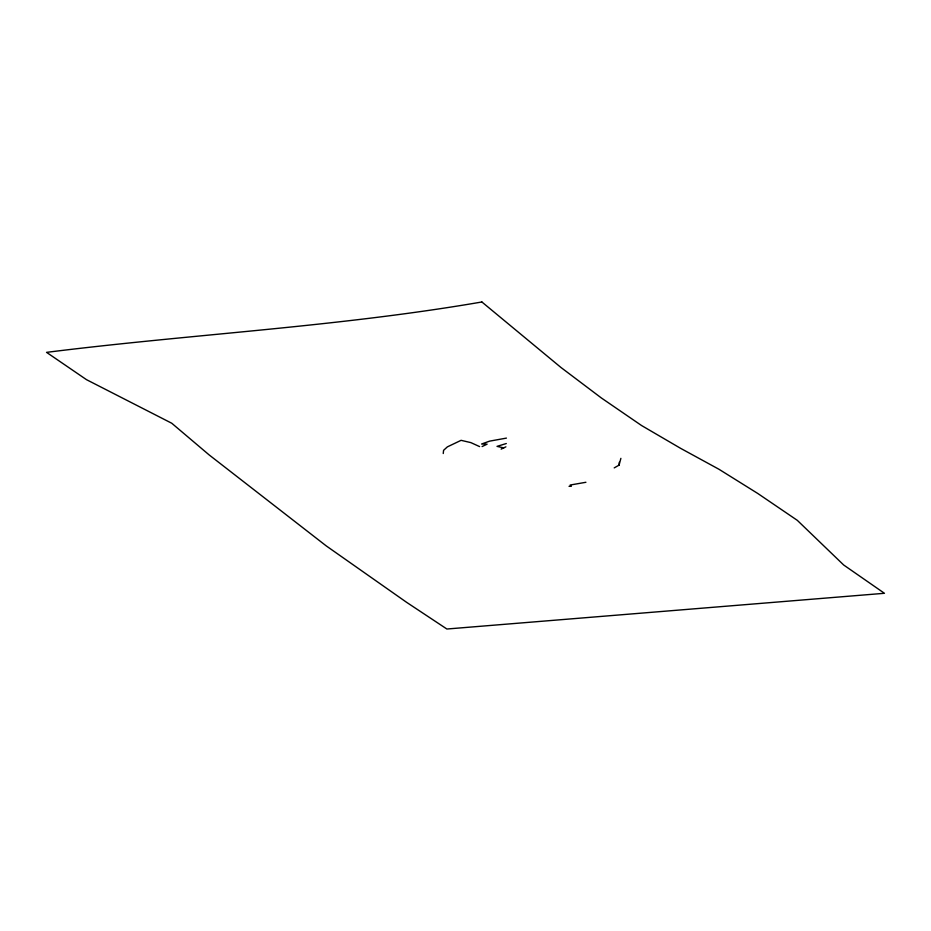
<?xml version="1.0" encoding="UTF-8"?>
<svg xmlns="http://www.w3.org/2000/svg" width="931" height="931" viewBox="0 0 931 931"><rect width="100%" height="100%" fill="white"/><g stroke="black" fill="none" stroke-linecap="round" stroke-linejoin="round"><path stroke-width="1.4" d="M614.216 467.897L619.08 465.116L619.278 462.265M443.249 453.525L443.575 450.336L447.357 446.88L461.089 440.328L470.865 442.621L479.605 446.589M619.08 465.116L620.884 458.355M482.107 446.554L487.111 444.168L481.595 444.017L489.59 441.143L506.429 438.105M501.146 449.114L505.894 446.845M506.301 443.54L497.026 446.368L503.729 447.881M585.913 482.281L570.133 485.039L571.32 486.261L569.039 486.331M481.886 301.981C337.767 326.851 191.472 334.171 46.55 352.36L86.49 379.662L171.758 423.244L209.196 454.956L326.199 545.869L406.498 602.252L446.892 629.019L884.45 593.291L843.684 565.001L797.297 520.336L757.764 493.465L718.976 469.271L680.712 448.393L641.54 425.514L601.356 397.968L561.021 367.524L481.886 301.981"/></g></svg>
